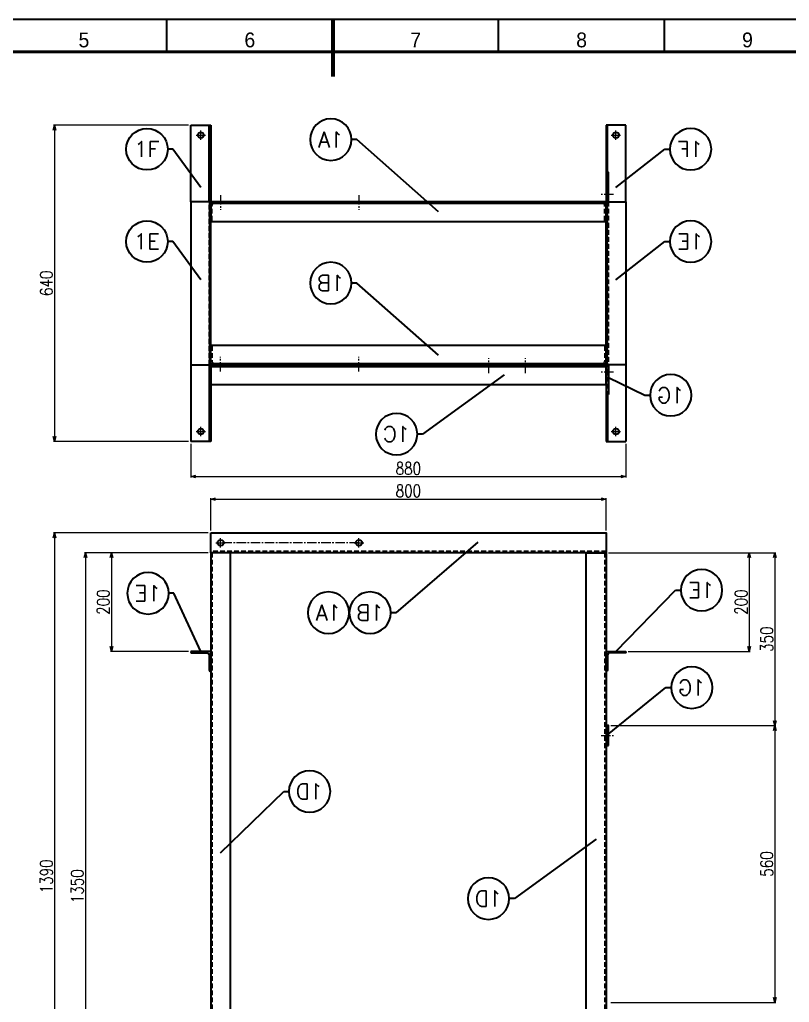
# Model space of a CAD drawing. Header units: millimetres. Extents: x 0 to 10987, y 0 to 7892.
# Drawn here: x 8339 to 9897, y 1413 to 3402 of the extents above; entities that cross this region are included whole.
import ezdxf
from ezdxf import colors
from ezdxf.entities.mleader import LeaderData, LeaderLine
from ezdxf.enums import TextEntityAlignment as Align
from ezdxf.math import Vec2, Vec3

# ---------------------------------------------------------------- set-up
doc = ezdxf.new("R2010")
doc.units = ezdxf.units.MM
doc.linetypes.add('CENTER2', pattern=[28.575, 19.05, -3.175, 3.175, -3.175])
doc.linetypes.add('HIDDEN2', pattern=[4.7625, 3.175, -1.5875])
for name, color, linetype, lineweight in [('01_外形線', 7, 'Continuous', 25), ('03_かくれ線', 6, 'HIDDEN2', 13), ('04_中心線', 1, 'CENTER2', 9), ('07_寸法線', 3, 'Continuous', 9), ('99_図枠', 7, 'Continuous', 40)]:
    doc.layers.add(name, color=color, linetype=linetype, lineweight=lineweight)
doc.styles.get("Standard").update_dxf_attribs({"font": 'arial.ttf'})
doc.styles.add('寸法用', font='simplex.shx', dxfattribs={"width": 0.8, "bigfont": '@extfont2.shx'})
doc.styles.add('表題用', font='MS PGothic.ttf')
doc.dimstyles.new('機械製図用', dxfattribs={"dimtxt": 3.5, "dimasz": 3.5, "dimexe": 2, "dimexo": 0, "dimgap": 1.2, "dimtad": 1, "dimdsep": 46, "dimtxsty": '寸法用', "dimblk": 'OPEN30', "dimcen": 0, "dimclrd": 256, "dimclre": 256, "dimclrt": 7, "dimazin": 2, "dimtm": 1e-09, "dimtfac": 0.75, "dimtmove": 0, "dimatfit": 3, "dimldrblk": 'OPEN30', "dimfxl": 1, "dimlwd": -1, "dimlwe": -1, "dimarcsym": 0})

# ---------------------------------------------------------------- blocks, each defined once
blk = doc.blocks.new('*U269')
at = {"layer": '04_中心線', "color": 0, "linetype": 'CENTER2', "transparency": 16777216}
for p, q in [((-9.5, 0), (-1.2, 0)), ((0, 1.2), (0, 9.5)), ((1.2, 0), (9.5, 0)), ((0, -9.5), (0, -1.2))]:
    blk.add_line(p, q, dxfattribs=at)
at = {"layer": '04_中心線', "color": 0, "linetype": 'Continuous', "transparency": 16777216}
for p, q in [((-0.6, 0), (0.6, 0)), ((0, -0.6), (0, 0.6))]:
    blk.add_line(p, q, dxfattribs=at)
blk = doc.blocks.new('*U270')
at = {"layer": '04_中心線', "color": 0, "linetype": 'CENTER2', "transparency": 16777216}
for p, q in [((-9.5, 0), (-1.2, 0)), ((0, 1.2), (0, 9.5)), ((1.2, 0), (9.5, 0)), ((0, -9.5), (0, -1.2))]:
    blk.add_line(p, q, dxfattribs=at)
at = {"layer": '04_中心線', "color": 0, "linetype": 'Continuous', "transparency": 16777216}
for p, q in [((-0.6, 0), (0.6, 0)), ((0, -0.6), (0, 0.6))]:
    blk.add_line(p, q, dxfattribs=at)
blk = doc.blocks.new('*U265')
at = {"layer": '04_中心線', "color": 0, "linetype": 'CENTER2', "transparency": 16777216}
for p, q in [((-9.5, 0), (-1.2, 0)), ((0, 1.2), (0, 9.5)), ((1.2, 0), (9.5, 0)), ((0, -9.5), (0, -1.2))]:
    blk.add_line(p, q, dxfattribs=at)
at = {"layer": '04_中心線', "color": 0, "linetype": 'Continuous', "transparency": 16777216}
for p, q in [((-0.6, 0), (0.6, 0)), ((0, -0.6), (0, 0.6))]:
    blk.add_line(p, q, dxfattribs=at)
blk = doc.blocks.new('*U266')
at = {"layer": '04_中心線', "color": 0, "linetype": 'CENTER2', "transparency": 16777216}
for p, q in [((-9.5, 0), (-1.2, 0)), ((0, 1.2), (0, 9.5)), ((1.2, 0), (9.5, 0)), ((0, -9.5), (0, -1.2))]:
    blk.add_line(p, q, dxfattribs=at)
at = {"layer": '04_中心線', "color": 0, "linetype": 'Continuous', "transparency": 16777216}
for p, q in [((-0.6, 0), (0.6, 0)), ((0, -0.6), (0, 0.6))]:
    blk.add_line(p, q, dxfattribs=at)
blk = doc.blocks.new('_Open30')
at = {"color": 0, "linetype": 'ByBlock', "lineweight": -2}
for p, q in [((-1, 0.27), (0, 0)), ((0, 0), (-1, -0.27)), ((0, 0), (-1, 0))]:
    blk.add_line(p, q, dxfattribs=at)
blk = doc.blocks.new('*D276')
at = {"layer": '07_寸法線', "transparency": 16777216}
for p, q in [((8721.1, 2323.4), (8470.5, 2323.4)), ((8472.5, 2313.4), (8472.5, 983.4)), ((8681.1, 973.4), (8470.5, 973.4))]:
    blk.add_line(p, q, dxfattribs=at)
at = {"layer": 'Defpoints', "color": 0, "transparency": 16777216}
for p in [(8726.1, 2323.4), (8472.5, 973.4), (8686.1, 973.4)]:
    blk.add_point(p, dxfattribs=at)
at = {"layer": '07_寸法線', "transparency": 16777216, "xscale": 10, "yscale": 10, "zscale": 10}
for p, rotation in [((8472.5, 2323.4), 90), ((8472.5, 973.4), 270)]:
    blk.add_blockref('_Open30', p, dxfattribs=dict(at, rotation=rotation))
at = {"layer": '07_寸法線', "color": 7, "transparency": 16777216, "insert": (8456, 1648.4), "char_height": 25, "attachment_point": 5, "rotation": 90, "style": '寸法用'}
blk.add_mtext('1350', dxfattribs=at)
blk = doc.blocks.new('*D277')
at = {"layer": '07_寸法線', "transparency": 16777216}
for p, q in [((8681.1, 3188.5), (8408.2, 3188.5)), ((8410.2, 3178.5), (8410.2, 2558.5)), ((8681.1, 2548.5), (8408.2, 2548.5))]:
    blk.add_line(p, q, dxfattribs=at)
at = {"layer": 'Defpoints', "color": 0, "transparency": 16777216}
for p in [(8686.1, 3188.5), (8410.2, 2548.5), (8686.1, 2548.5)]:
    blk.add_point(p, dxfattribs=at)
at = {"layer": '07_寸法線', "transparency": 16777216, "xscale": 10, "yscale": 10, "zscale": 10}
for p, rotation in [((8410.2, 3188.5), 90), ((8410.2, 2548.5), 270)]:
    blk.add_blockref('_Open30', p, dxfattribs=dict(at, rotation=rotation))
at = {"layer": '07_寸法線', "color": 7, "transparency": 16777216, "insert": (8393.7, 2868.5), "char_height": 25, "attachment_point": 5, "rotation": 90, "style": '寸法用'}
blk.add_mtext('640', dxfattribs=at)
blk = doc.blocks.new('*D278')
at = {"layer": '07_寸法線', "transparency": 16777216}
for p, q in [((8721.1, 2323.4), (8523.1, 2323.4)), ((8525.1, 2313.4), (8525.1, 2133.4)), ((8681.1, 2123.4), (8523.1, 2123.4))]:
    blk.add_line(p, q, dxfattribs=at)
at = {"layer": 'Defpoints', "color": 0, "transparency": 16777216}
for p in [(8726.1, 2323.4), (8525.1, 2123.4), (8686.1, 2123.4)]:
    blk.add_point(p, dxfattribs=at)
at = {"layer": '07_寸法線', "transparency": 16777216, "xscale": 10, "yscale": 10, "zscale": 10}
for p, rotation in [((8525.1, 2323.4), 90), ((8525.1, 2123.4), 270)]:
    blk.add_blockref('_Open30', p, dxfattribs=dict(at, rotation=rotation))
at = {"layer": '07_寸法線', "color": 7, "transparency": 16777216, "insert": (8508.6, 2223.4), "char_height": 25, "attachment_point": 5, "rotation": 90, "style": '寸法用'}
blk.add_mtext('200', dxfattribs=at)
blk = doc.blocks.new('*D280')
at = {"layer": '07_寸法線', "transparency": 16777216}
for p, q in [((9531.1, 2323.4), (9818, 2323.4)), ((9816, 2313.4), (9816, 2133.4)), ((9571.1, 2123.4), (9818, 2123.4))]:
    blk.add_line(p, q, dxfattribs=at)
at = {"layer": 'Defpoints', "color": 0, "transparency": 16777216}
for p in [(9526.1, 2323.4), (9566.1, 2123.4), (9816, 2123.4)]:
    blk.add_point(p, dxfattribs=at)
at = {"layer": '07_寸法線', "transparency": 16777216, "xscale": 10, "yscale": 10, "zscale": 10}
for p, rotation in [((9816, 2323.4), 90), ((9816, 2123.4), 270)]:
    blk.add_blockref('_Open30', p, dxfattribs=dict(at, rotation=rotation))
at = {"layer": '07_寸法線', "color": 7, "transparency": 16777216, "insert": (9799.5, 2223.4), "char_height": 25, "attachment_point": 5, "rotation": 90, "style": '寸法用'}
blk.add_mtext('200', dxfattribs=at)
blk = doc.blocks.new('*D281')
at = {"layer": '07_寸法線', "transparency": 16777216}
for p, q in [((9531.1, 2323.4), (9869.8, 2323.4)), ((9867.8, 2313.4), (9867.8, 1983.4)), ((9536.1, 1973.4), (9869.8, 1973.4))]:
    blk.add_line(p, q, dxfattribs=at)
at = {"layer": 'Defpoints', "color": 0, "transparency": 16777216}
for p in [(9526.1, 2323.4), (9531.1, 1973.4), (9867.8, 1973.4)]:
    blk.add_point(p, dxfattribs=at)
at = {"layer": '07_寸法線', "transparency": 16777216, "xscale": 10, "yscale": 10, "zscale": 10}
for p, rotation in [((9867.8, 2323.4), 90), ((9867.8, 1973.4), 270)]:
    blk.add_blockref('_Open30', p, dxfattribs=dict(at, rotation=rotation))
at = {"layer": '07_寸法線', "color": 7, "transparency": 16777216, "insert": (9851.3, 2148.4), "char_height": 25, "attachment_point": 5, "rotation": 90, "style": '寸法用'}
blk.add_mtext('350', dxfattribs=at)
blk = doc.blocks.new('*D282')
at = {"layer": '07_寸法線', "transparency": 16777216}
for p, q in [((9536.1, 1973.4), (9869.8, 1973.4)), ((9867.8, 1963.4), (9867.8, 1423.4)), ((9536.1, 1413.4), (9869.8, 1413.4))]:
    blk.add_line(p, q, dxfattribs=at)
at = {"layer": 'Defpoints', "color": 0, "transparency": 16777216}
for p in [(9531.1, 1973.4), (9531.1, 1413.4), (9867.8, 1413.4)]:
    blk.add_point(p, dxfattribs=at)
at = {"layer": '07_寸法線', "transparency": 16777216, "xscale": 10, "yscale": 10, "zscale": 10}
for p, rotation in [((9867.8, 1973.4), 90), ((9867.8, 1413.4), 270)]:
    blk.add_blockref('_Open30', p, dxfattribs=dict(at, rotation=rotation))
at = {"layer": '07_寸法線', "color": 7, "transparency": 16777216, "insert": (9851.3, 1693.4), "char_height": 25, "attachment_point": 5, "rotation": 90, "style": '寸法用'}
blk.add_mtext('560', dxfattribs=at)
blk = doc.blocks.new('_TagCircle')
at = {"color": 0, "linetype": 'ByBlock', "lineweight": -2, "transparency": 16777216}
blk.add_circle((0, 0), 4, dxfattribs=at)
at = {"color": 0, "transparency": 16777216, "style": '寸法用'}
blk.add_attdef('タグ番号', text='', height=3, dxfattribs=at).set_placement((0, -1.5), align=Align.CENTER)
blk = doc.blocks.new('_None')
blk = doc.blocks.new('*U284')
at = {"layer": '04_中心線', "color": 0, "linetype": 'CENTER2', "transparency": 16777216}
for p, q in [((-9.5, 0), (-1.2, 0)), ((0, 1.2), (0, 9.5)), ((1.2, 0), (9.5, 0)), ((0, -9.5), (0, -1.2))]:
    blk.add_line(p, q, dxfattribs=at)
at = {"layer": '04_中心線', "color": 0, "linetype": 'Continuous', "transparency": 16777216}
for p, q in [((-0.6, 0), (0.6, 0)), ((0, -0.6), (0, 0.6))]:
    blk.add_line(p, q, dxfattribs=at)
blk = doc.blocks.new('*U285')
at = {"layer": '04_中心線', "color": 0, "linetype": 'CENTER2', "transparency": 16777216}
for p, q in [((-9.5, 0), (-1.2, 0)), ((0, 1.2), (0, 9.5)), ((1.2, 0), (9.5, 0)), ((0, -9.5), (0, -1.2))]:
    blk.add_line(p, q, dxfattribs=at)
at = {"layer": '04_中心線', "color": 0, "linetype": 'Continuous', "transparency": 16777216}
for p, q in [((-0.6, 0), (0.6, 0)), ((0, -0.6), (0, 0.6))]:
    blk.add_line(p, q, dxfattribs=at)
blk = doc.blocks.new('*D286')
at = {"layer": '07_寸法線', "transparency": 16777216}
for p, q in [((8726.1, 2368.4), (8726.1, 2434)), ((8736.1, 2432), (9516.1, 2432)), ((9526.1, 2368.4), (9526.1, 2434))]:
    blk.add_line(p, q, dxfattribs=at)
at = {"layer": 'Defpoints', "color": 0, "transparency": 16777216}
for p in [(9526.1, 2432), (8726.1, 2363.4), (9526.1, 2363.4)]:
    blk.add_point(p, dxfattribs=at)
at = {"layer": '07_寸法線', "transparency": 16777216, "xscale": 10, "yscale": 10, "zscale": 10, "rotation": 180}
blk.add_blockref('_Open30', (8726.1, 2432), dxfattribs=at)
at = {"layer": '07_寸法線', "transparency": 16777216, "xscale": 10, "yscale": 10, "zscale": 10}
blk.add_blockref('_Open30', (9526.1, 2432), dxfattribs=at)
at = {"layer": '07_寸法線', "color": 7, "transparency": 16777216, "insert": (9126.1, 2448.5), "char_height": 25, "attachment_point": 5, "style": '寸法用'}
blk.add_mtext('800', dxfattribs=at)
blk = doc.blocks.new('*D287')
at = {"layer": '07_寸法線', "transparency": 16777216}
for p, q in [((8686.1, 2543.5), (8686.1, 2475.4)), ((9566.1, 2543.5), (9566.1, 2475.4)), ((8696.1, 2477.4), (9556.1, 2477.4))]:
    blk.add_line(p, q, dxfattribs=at)
at = {"layer": 'Defpoints', "color": 0, "transparency": 16777216}
for p in [(8686.1, 2548.5), (9566.1, 2548.5), (9566.1, 2477.4)]:
    blk.add_point(p, dxfattribs=at)
at = {"layer": '07_寸法線', "transparency": 16777216, "xscale": 10, "yscale": 10, "zscale": 10, "rotation": 180}
blk.add_blockref('_Open30', (8686.1, 2477.4), dxfattribs=at)
at = {"layer": '07_寸法線', "transparency": 16777216, "xscale": 10, "yscale": 10, "zscale": 10}
blk.add_blockref('_Open30', (9566.1, 2477.4), dxfattribs=at)
at = {"layer": '07_寸法線', "color": 7, "transparency": 16777216, "insert": (9126.1, 2493.9), "char_height": 25, "attachment_point": 5, "style": '寸法用'}
blk.add_mtext('880', dxfattribs=at)
blk = doc.blocks.new('*D326')
at = {"layer": '07_寸法線', "transparency": 16777216}
for p, q in [((8721.1, 2363.4), (8408.2, 2363.4)), ((8410.2, 2353.4), (8410.2, 983.4)), ((8618.8, 973.4), (8408.2, 973.4))]:
    blk.add_line(p, q, dxfattribs=at)
at = {"layer": 'Defpoints', "color": 0, "transparency": 16777216}
for p in [(8726.1, 2363.4), (8410.2, 973.4), (8623.8, 973.4)]:
    blk.add_point(p, dxfattribs=at)
at = {"layer": '07_寸法線', "transparency": 16777216, "xscale": 10, "yscale": 10, "zscale": 10}
for p, rotation in [((8410.2, 2363.4), 90), ((8410.2, 973.4), 270)]:
    blk.add_blockref('_Open30', p, dxfattribs=dict(at, rotation=rotation))
at = {"layer": '07_寸法線', "color": 7, "transparency": 16777216, "insert": (8393.7, 1668.4), "char_height": 25, "attachment_point": 5, "rotation": 90, "style": '寸法用'}
blk.add_mtext('1390', dxfattribs=at)

msp = doc.modelspace()

# ---------------------------------------------------------------- linework, layer by layer
at = {"layer": '01_外形線'}
for p, q in [((8686.121, 3033.515), (8686.121, 3188.515)), ((8686.121, 3188.515), (8726.121, 3188.515)), ((8723.121, 3033.515), (8723.121, 3188.515)), ((8726.121, 3188.515), (8726.121, 3033.515)), ((9526.121, 3188.515), (9526.121, 3093.515)), ((9566.121, 3188.515), (9526.121, 3188.515)), ((9529.121, 3093.515), (9529.121, 3188.515)), ((9566.121, 3033.515), (9566.121, 3188.515)), ((9526.121, 3093.515), (9526.121, 3033.515)), ((9531.121, 3093.515), (9526.121, 3093.515)), ((9531.121, 3033.515), (9531.121, 3093.515)), ((8726.121, 3030.515), (9526.121, 3030.515)), ((8726.121, 2706.515), (9526.121, 2706.515)), ((8686.121, 2703.515), (8686.121, 2548.515)), ((8723.121, 2703.515), (8723.121, 2548.515)), ((8726.121, 2703.515), (8726.121, 2548.515)), ((8726.121, 2700.515), (9526.121, 2700.515)), ((9526.121, 2703.515), (9526.121, 2643.515)), ((9531.121, 2703.515), (9531.121, 2643.515)), ((9566.121, 2703.515), (9566.121, 2548.515)), ((9526.121, 2643.515), (9526.121, 2548.515)), ((9526.121, 2643.515), (9531.121, 2643.515)), ((9529.121, 2643.515), (9529.121, 2548.515)), ((8726.121, 2548.515), (8686.121, 2548.515)), ((9526.121, 2548.515), (9566.121, 2548.515))]:
    msp.add_line(p, q, dxfattribs=at)
for points in [[(8686.121, 3033.515), (8686.121, 2703.515), (8726.121, 2703.515), (8726.121, 3033.515)], [(8726.121, 2993.515), (9526.121, 2993.515), (9526.121, 3033.515), (8726.121, 3033.515)], [(9566.121, 3033.515), (9566.121, 2703.515), (9526.121, 2703.515), (9526.121, 3033.515)], [(8726.121, 2743.515), (9526.121, 2743.515), (9526.121, 2703.515), (8726.121, 2703.515)], [(8726.121, 2663.515), (9526.121, 2663.515), (9526.121, 2703.515), (8726.121, 2703.515)], [(8726.121, 2363.411), (9526.121, 2363.411), (9526.121, 2323.411), (8726.121, 2323.411)], [(9531.121, 1933.415), (9531.121, 1973.415), (9526.121, 1973.415), (9526.121, 1933.415)]]:
    msp.add_lwpolyline(points, close=True, dxfattribs=at)
for points in [[(8766.121, 1163.411), (8766.121, 2323.411), (8726.121, 2323.411), (8726.121, 1163.411)], [(9486.121, 1163.411), (9486.121, 2323.411), (9526.121, 2323.411), (9526.121, 1163.411)]]:
    msp.add_lwpolyline(points, dxfattribs=at)
for points in [[(8686.121, 2123.411), (8686.121, 2122.411, 0.41421356), (8688.121, 2120.411), (8718.621, 2120.411, -0.41421356), (8723.121, 2115.911), (8723.121, 2085.411, 0.41421356), (8725.121, 2083.411), (8726.121, 2083.411), (8726.121, 2123.411)], [(9566.121, 2123.411), (9566.121, 2122.411, -0.41421356), (9564.121, 2120.411), (9533.621, 2120.411, 0.41421356), (9529.121, 2115.911), (9529.121, 2085.411, -0.41421356), (9527.121, 2083.411), (9526.121, 2083.411), (9526.121, 2123.411)]]:
    msp.add_lwpolyline(points, format="xyb", close=True, dxfattribs=at)
at = {"layer": '01_外形線', "ltscale": 3}
for centre in [(8706.121, 3168.515), (9546.121, 3168.515), (8706.121, 2568.515), (9546.121, 2568.515)]:
    msp.add_circle(centre, 6, dxfattribs=at)
at = {"layer": '01_外形線'}
for centre in [(8746.121, 2343.411), (9026.121, 2343.411)]:
    msp.add_circle(centre, 6, dxfattribs=at)
at = {"layer": '03_かくれ線', "ltscale": 3}
for p, q in [((9526.121, 3093.515), (9526.121, 2643.515)), ((9529.121, 3093.515), (9529.121, 2643.515)), ((9531.121, 3054.515), (9526.121, 3054.515)), ((8686.121, 3033.515), (8686.121, 2703.515)), ((8723.121, 3033.515), (8723.121, 2703.515)), ((8723.121, 2703.515), (8723.121, 3033.515)), ((8726.121, 3033.515), (8726.121, 2703.515)), ((8740.121, 3033.515), (8740.121, 3030.515)), ((8752.121, 3033.515), (8752.121, 3030.515)), ((9020.121, 3033.515), (9020.121, 3030.515)), ((9032.121, 3033.515), (9032.121, 3030.515)), ((9531.121, 3042.515), (9526.121, 3042.515)), ((9526.121, 3033.515), (9526.121, 2703.515)), ((9529.121, 2703.515), (9529.121, 3033.515)), ((9531.121, 3033.515), (9531.121, 2703.515)), ((9566.121, 3033.515), (9566.121, 2703.515)), ((8740.121, 2703.515), (8740.121, 2706.515)), ((8752.121, 2703.515), (8752.121, 2706.515)), ((9020.121, 2703.515), (9020.121, 2706.515)), ((9032.121, 2703.515), (9032.121, 2706.515)), ((9283.121, 2700.515), (9283.121, 2703.515)), ((9295.121, 2700.515), (9295.121, 2703.515)), ((9357.121, 2700.515), (9357.121, 2703.515)), ((9369.121, 2700.515), (9369.121, 2703.515)), ((9531.121, 2694.515), (9526.121, 2694.515)), ((9531.121, 2682.515), (9526.121, 2682.515)), ((9526.121, 2326.411), (8726.121, 2326.411)), ((8729.121, 2323.411), (8729.121, 973.411)), ((9523.121, 2323.411), (9523.121, 973.411)), ((9526.121, 1959.415), (9531.121, 1959.415)), ((9526.121, 1947.415), (9531.121, 1947.415))]:
    msp.add_line(p, q, dxfattribs=at)
for points in [[(8726.121, 2993.515), (8727.121, 2993.515, 0.41421356), (8729.121, 2995.515), (8729.121, 3026.015, -0.41421356), (8733.621, 3030.515), (8764.121, 3030.515, 0.41421356), (8766.121, 3032.515), (8766.121, 3033.515), (8726.121, 3033.515)], [(9526.121, 2993.515), (9525.121, 2993.515, -0.41421356), (9523.121, 2995.515), (9523.121, 3026.015, 0.41421356), (9518.621, 3030.515), (9488.121, 3030.515, -0.41421356), (9486.121, 3032.515), (9486.121, 3033.515), (9526.121, 3033.515)], [(8726.121, 2743.515), (8727.121, 2743.515, -0.41421356), (8729.121, 2741.515), (8729.121, 2711.015, 0.41421356), (8733.621, 2706.515), (8764.121, 2706.515, -0.41421356), (8766.121, 2704.515), (8766.121, 2703.515), (8726.121, 2703.515)], [(9526.121, 2743.515), (9525.121, 2743.515, 0.41421356), (9523.121, 2741.515), (9523.121, 2711.015, -0.41421356), (9518.621, 2706.515), (9488.121, 2706.515, 0.41421356), (9486.121, 2704.515), (9486.121, 2703.515), (9526.121, 2703.515)]]:
    msp.add_lwpolyline(points, format="xyb", close=True, dxfattribs=at)
at = {"layer": '04_中心線'}
for p, q in [((8746.121, 3047.015), (8746.121, 3017.015)), ((9026.121, 3047.015), (9026.121, 3017.015)), ((9541.121, 3048.515), (9516.121, 3048.515)), ((8746.121, 2690.015), (8746.121, 2720.015)), ((9026.121, 2690.015), (9026.121, 2720.015)), ((9289.121, 2687.015), (9289.121, 2717.015)), ((9363.121, 2687.015), (9363.121, 2717.015)), ((9541.121, 2688.515), (9516.121, 2688.515)), ((9026.121, 2343.411), (8746.121, 2343.411)), ((9516.121, 1953.415), (9541.121, 1953.415))]:
    msp.add_line(p, q, dxfattribs=at)
at = {"layer": '99_図枠', "lineweight": 25}
for p, q in [((8637.413, 3337.135), (8637.413, 3402.142)), ((9308.78, 3337.135), (9308.78, 3402.142)), ((9644.464, 3337.135), (9644.464, 3402.142))]:
    msp.add_line(p, q, dxfattribs=at)
at = {"layer": '99_図枠', "lineweight": 53}
msp.add_line((8973.096, 3402.142), (8973.096, 3287.13), dxfattribs=at)
at = {"layer": '99_図枠'}
msp.add_lwpolyline([(7153.814, 618.633), (10922.192, 618.633), (10922.192, 3337.135), (7153.814, 3337.135)], close=True, dxfattribs=at)
at = {"layer": 'Defpoints'}
msp.add_lwpolyline([(6958.994, 553.917), (10987.198, 553.917), (10987.198, 3402.142), (6958.994, 3402.142)], close=True, dxfattribs=at)

# ---------------------------------------------------------------- block references
at = {"layer": '04_中心線', "linetype": 'CENTER2'}
for name, p in [('*U284', (8706.121, 3168.515)), ('*U269', (9546.121, 3168.515)), ('*U285', (8706.121, 2568.515)), ('*U270', (9546.121, 2568.515)), ('*U265', (8746.121, 2343.411)), ('*U266', (9026.121, 2343.411))]:
    msp.add_blockref(name, p, dxfattribs=at)

# ---------------------------------------------------------------- texts
at = {"layer": '99_図枠', "lineweight": 13, "style": '表題用'}
for s, p in [('5', (8469.571, 3337.135)), ('6', (8805.254, 3337.135)), ('7', (9140.938, 3337.135)), ('8', (9476.622, 3337.135)), ('9', (9812.305, 3337.135))]:
    msp.add_text(s, height=30.003, dxfattribs=at).set_placement(p, align=Align.BOTTOM_CENTER)

# ---------------------------------------------------------------- dimensions: what is measured, and where the dimension line sits
at = {"layer": '07_寸法線'}
for base, p1, p2, picture, middle in [((8410.174, 2548.515), (8686.121, 3188.515), (8686.121, 2548.515), '*D277', (8393.674, 2868.515)), ((8410.174, 973.411), (8726.121, 2363.411), (8623.797, 973.411), '*D326', (8393.674, 1668.411)), ((8472.498, 973.411), (8726.121, 2323.411), (8686.121, 973.411), '*D276', (8455.998, 1648.411)), ((8525.131, 2123.411), (8726.121, 2323.411), (8686.121, 2123.411), '*D278', (8508.631, 2223.411)), ((9815.991, 2123.411), (9526.121, 2323.411), (9566.121, 2123.411), '*D280', (9799.491, 2223.411)), ((9867.833, 1973.415), (9526.121, 2323.411), (9531.121, 1973.415), '*D281', (9851.333, 2148.413)), ((9867.833, 1413.415), (9531.121, 1973.415), (9531.121, 1413.415), '*D282', (9851.333, 1693.415))]:
    dim = msp.add_linear_dim(base=base, p1=p1, p2=p2, angle=90, dimstyle='機械製図用', override={"dimtxt": 25, "dimasz": 10, "dimexo": 5, "dimgap": 4}, dxfattribs=at)
    dim.commit()
    dim.dimension.update_dxf_attribs({"geometry": picture, "text_midpoint": middle})
for base, p1, p2, picture, middle in [((9566.121, 2477.395), (8686.121, 2548.515), (9566.121, 2548.515), '*D287', (9126.121, 2493.895)), ((9526.121, 2432.032), (8726.121, 2363.411), (9526.121, 2363.411), '*D286', (9126.121, 2448.532))]:
    dim = msp.add_linear_dim(base=base, p1=p1, p2=p2, dimstyle='機械製図用', override={"dimtxt": 25, "dimasz": 10, "dimexo": 5, "dimgap": 4}, dxfattribs=at)
    dim.commit()
    dim.dimension.update_dxf_attribs({"geometry": picture, "text_midpoint": middle})

# ---------------------------------------------------------------- leaders
ml = msp.add_multileader_block('Standard', dxfattribs=at)
ml.set_content('_TagCircle', color=256, scale=-10.5)
ml.set_attribute('タグ番号', '1A', width=0)
ml.set_leader_properties()
ml.set_arrow_properties(name='NONE')
ml.build(insert=Vec2(0, 0))
ml.multileader.update_dxf_attribs({"dogleg_length": 1, "arrow_head_size": 36.75, "scale": 6})
ctx = ml.context
ctx.base_point, ctx.scale, ctx.char_height, ctx.arrow_head_size, ctx.landing_gap_size, ctx.plane_origin = Vec3(8927.202, 3159.339), 6, 42, 36.75, 21, Vec3(8234.467, 2810.497)
ctx.text_align_type = 2
notes = []
notes.append((ctx, [(0, (1, 1, 0), (9021.702, 3159.339), (-1, 0), 10.5, [(0, [(9187.147, 3013.515)], 0, [])])]))
ctx.block.insert, ctx.block.scale = Vec3(8969.202, 3159.339), Vec3(-10.5, 10.5, 10.5)
ml = msp.add_multileader_block('Standard', dxfattribs=at)
ml.set_content('_TagCircle', color=256, scale=10.5)
ml.set_attribute('タグ番号', '1F', width=0)
ml.set_leader_properties()
ml.set_arrow_properties(name='NONE')
ml.build(insert=Vec2(0, 0))
ml.multileader.update_dxf_attribs({"dogleg_length": 1, "arrow_head_size": 36.75, "scale": 6})
ctx = ml.context
ctx.base_point, ctx.scale, ctx.char_height, ctx.arrow_head_size, ctx.landing_gap_size, ctx.plane_origin = Vec3(8555.097, 3139.946), 6, 42, 36.75, 21, Vec3(9658.801, 2859.492)
notes.append((ctx, [(1, (1, 1, 0), (8649.597, 3139.946), (-1, 0), 10.5, [(0, [(8706.121, 3062.511)], 0, [])])]))
ctx.block.insert = Vec3(8597.097, 3139.946)
ml = msp.add_multileader_block('Standard', dxfattribs=at)
ml.set_content('_TagCircle', color=256, scale=-10.5)
ml.set_attribute('タグ番号', '1F', width=0)
ml.set_leader_properties()
ml.set_arrow_properties(name='NONE')
ml.build(insert=Vec2(0, 0))
ml.multileader.update_dxf_attribs({"dogleg_length": 1, "arrow_head_size": 36.75, "scale": 6})
ctx = ml.context
ctx.base_point, ctx.scale, ctx.char_height, ctx.arrow_head_size, ctx.landing_gap_size, ctx.plane_origin = Vec3(9655.243, 3139.946), 6, 42, 36.75, 21, Vec3(8593.442, 2859.492)
ctx.text_align_type = 2
notes.append((ctx, [(1, (1, 1, 0), (9644.743, 3139.946), (1, 0), 10.5, [(0, [(9546.121, 3062.511)], 0, [])])]))
ctx.block.insert, ctx.block.scale = Vec3(9697.243, 3139.946), Vec3(-10.5, 10.5, 10.5)
ml = msp.add_multileader_block('Standard', dxfattribs=at)
ml.set_content('_TagCircle', color=256, scale=10.5)
ml.set_attribute('タグ番号', '1E', width=0)
ml.set_leader_properties()
ml.set_arrow_properties(name='NONE')
ml.build(insert=Vec2(0, 0))
ml.multileader.update_dxf_attribs({"dogleg_length": 1, "arrow_head_size": 36.75, "scale": 6})
ctx = ml.context
ctx.base_point, ctx.scale, ctx.char_height, ctx.arrow_head_size, ctx.landing_gap_size, ctx.plane_origin = Vec3(8555.097, 2953.092), 6, 42, 36.75, 21, Vec3(9658.801, 2672.638)
notes.append((ctx, [(1, (1, 1, 0), (8649.597, 2953.092), (-1, 0), 10.5, [(0, [(8706.121, 2875.657)], 0, [])])]))
ctx.block.insert = Vec3(8597.097, 2953.092)
ml = msp.add_multileader_block('Standard', dxfattribs=at)
ml.set_content('_TagCircle', color=256, scale=-10.5)
ml.set_attribute('タグ番号', '1E', width=0)
ml.set_leader_properties()
ml.set_arrow_properties(name='NONE')
ml.build(insert=Vec2(0, 0))
ml.multileader.update_dxf_attribs({"dogleg_length": 1, "arrow_head_size": 36.75, "scale": 6})
ctx = ml.context
ctx.base_point, ctx.scale, ctx.char_height, ctx.arrow_head_size, ctx.landing_gap_size, ctx.plane_origin = Vec3(9655.243, 2953.092), 6, 42, 36.75, 21, Vec3(8593.442, 2672.638)
ctx.text_align_type = 2
notes.append((ctx, [(1, (1, 1, 0), (9644.743, 2953.092), (1, 0), 10.5, [(0, [(9546.121, 2875.657)], 0, [])])]))
ctx.block.insert, ctx.block.scale = Vec3(9697.243, 2953.092), Vec3(-10.5, 10.5, 10.5)
ml = msp.add_multileader_block('Standard', dxfattribs=at)
ml.set_content('_TagCircle', color=256, scale=-10.5)
ml.set_attribute('タグ番号', '1B', width=0)
ml.set_leader_properties()
ml.set_arrow_properties(name='NONE')
ml.build(insert=Vec2(0, 0))
ml.multileader.update_dxf_attribs({"dogleg_length": 1, "arrow_head_size": 36.75, "scale": 6})
ctx = ml.context
ctx.base_point, ctx.scale, ctx.char_height, ctx.arrow_head_size, ctx.landing_gap_size, ctx.plane_origin = Vec3(8927.202, 2869.103), 6, 42, 36.75, 21, Vec3(8234.467, 2520.261)
ctx.text_align_type = 2
notes.append((ctx, [(0, (1, 1, 0), (9021.702, 2869.103), (-1, 0), 10.5, [(0, [(9187.147, 2723.28)], 0, [])])]))
ctx.block.insert, ctx.block.scale = Vec3(8969.202, 2869.103), Vec3(-10.5, 10.5, 10.5)
ml = msp.add_multileader_block('Standard', dxfattribs=at)
ml.set_content('_TagCircle', color=256, scale=-10.5)
ml.set_attribute('タグ番号', '1C', width=0)
ml.set_leader_properties()
ml.set_arrow_properties(name='NONE')
ml.build(insert=Vec2(0, 0))
ml.multileader.update_dxf_attribs({"dogleg_length": 1, "arrow_head_size": 36.75, "scale": 6})
ctx = ml.context
ctx.base_point, ctx.scale, ctx.char_height, ctx.arrow_head_size, ctx.landing_gap_size, ctx.plane_origin = Vec3(9060.262, 2563.235), 6, 42, 36.75, 21, Vec3(8367.527, 2480.261)
ctx.text_align_type = 2
notes.append((ctx, [(0, (1, 1, 0), (9154.762, 2563.235), (-1, 0), 10.5, [(0, [(9320.206, 2683.28)], 0, [])])]))
ctx.block.insert, ctx.block.scale = Vec3(9102.262, 2563.235), Vec3(-10.5, 10.5, 10.5)
ml = msp.add_multileader_block('Standard', dxfattribs=at)
ml.set_content('_TagCircle', color=256, scale=-10.5)
ml.set_attribute('タグ番号', '1G', width=0)
ml.set_leader_properties()
ml.set_arrow_properties(name='NONE')
ml.build(insert=Vec2(0, 0))
ml.multileader.update_dxf_attribs({"dogleg_length": 1, "arrow_head_size": 36.75, "scale": 6})
ctx = ml.context
ctx.base_point, ctx.scale, ctx.char_height, ctx.arrow_head_size, ctx.landing_gap_size, ctx.plane_origin = Vec3(9615.058, 2642.041), 6, 42, 36.75, 21, Vec3(8593.442, 2361.587)
ctx.text_align_type = 2
notes.append((ctx, [(1, (1, 1, 0), (9604.558, 2642.041), (1, 0), 10.5, [(0, [(9531.121, 2678.029)], 0, [])])]))
ctx.block.insert, ctx.block.scale = Vec3(9657.058, 2642.041), Vec3(-10.5, 10.5, 10.5)
ml = msp.add_multileader_block('Standard', dxfattribs=at)
ml.set_content('_TagCircle', color=256, scale=-10.5)
ml.set_attribute('タグ番号', '1B', width=0)
ml.set_leader_properties()
ml.set_arrow_properties(name='NONE')
ml.build(insert=Vec2(0, 0))
ml.multileader.update_dxf_attribs({"dogleg_length": 1, "arrow_head_size": 36.75, "scale": 6})
ctx = ml.context
ctx.base_point, ctx.scale, ctx.char_height, ctx.arrow_head_size, ctx.landing_gap_size, ctx.plane_origin = Vec3(9006.466, 2201.866), 6, 42, 36.75, 21, Vec3(8313.731, 2141.535)
ctx.text_align_type = 2
notes.append((ctx, [(0, (1, 1, 0), (9100.966, 2201.866), (-1, 0), 10.5, [(0, [(9266.411, 2344.553)], 0, [])])]))
ctx.block.insert, ctx.block.scale = Vec3(9048.466, 2201.866), Vec3(-10.5, 10.5, 10.5)
ml = msp.add_multileader_block('Standard', dxfattribs=at)
ml.set_content('_TagCircle', color=256, scale=-10.5)
ml.set_attribute('タグ番号', '1E', width=0)
ml.set_leader_properties()
ml.set_arrow_properties(name='NONE')
ml.build(insert=Vec2(0, 0))
ml.multileader.update_dxf_attribs({"dogleg_length": 1, "arrow_head_size": 36.75, "scale": 6})
ctx = ml.context
ctx.base_point, ctx.scale, ctx.char_height, ctx.arrow_head_size, ctx.landing_gap_size, ctx.plane_origin = Vec3(9677.327, 2247.476), 6, 42, 36.75, 21, Vec3(8593.442, 1920.392)
ctx.text_align_type = 2
notes.append((ctx, [(1, (1, 1, 0), (9666.827, 2247.476), (1, 0), 10.5, [(0, [(9546.121, 2123.411)], 0, [])])]))
ctx.block.insert, ctx.block.scale = Vec3(9719.327, 2247.476), Vec3(-10.5, 10.5, 10.5)
ml = msp.add_multileader_block('Standard', dxfattribs=at)
ml.set_content('_TagCircle', color=256, scale=-10.5)
ml.set_attribute('タグ番号', '1E', width=0)
ml.set_leader_properties()
ml.set_arrow_properties(name='NONE')
ml.build(insert=Vec2(0, 0))
ml.multileader.update_dxf_attribs({"dogleg_length": 1, "arrow_head_size": 36.75, "scale": 6})
ctx = ml.context
ctx.base_point, ctx.scale, ctx.char_height, ctx.arrow_head_size, ctx.landing_gap_size, ctx.plane_origin = Vec3(8557.21, 2241.161), 6, 42, 36.75, 21, Vec3(7753.442, 1920.392)
ctx.text_align_type = 2
notes.append((ctx, [(0, (1, 1, 0), (8651.71, 2241.161), (-1, 0), 10.5, [(0, [(8706.121, 2123.411)], 0, [])])]))
ctx.block.insert, ctx.block.scale = Vec3(8599.21, 2241.161), Vec3(-10.5, 10.5, 10.5)
ml = msp.add_multileader_block('Standard', dxfattribs=at)
ml.set_content('_TagCircle', color=256, scale=-10.5)
ml.set_attribute('タグ番号', '1A', width=0)
ml.set_leader_properties()
ml.set_arrow_properties(name='NONE')
ml.build(insert=Vec2(0, 0))
ml.multileader.update_dxf_attribs({"dogleg_length": 1, "arrow_head_size": 36.75, "scale": 6})
ctx = ml.context
ctx.base_point, ctx.scale, ctx.char_height, ctx.arrow_head_size, ctx.landing_gap_size, ctx.plane_origin = Vec3(8943.466, 2201.866), 6, 42, 36.75, 21, Vec3(8203.481, 2141.535)
ctx.text_align_type = 2
notes.append((ctx, [(0, (0, 0, 0), (0, 0), (1, 0), 1, [])]))
ctx.block.insert, ctx.block.scale = Vec3(8964.466, 2201.866), Vec3(-10.5, 10.5, 10.5)
ml = msp.add_multileader_block('Standard', dxfattribs=at)
ml.set_content('_TagCircle', color=256, scale=-10.5)
ml.set_attribute('タグ番号', '1G', width=0)
ml.set_leader_properties()
ml.set_arrow_properties(name='NONE')
ml.build(insert=Vec2(0, 0))
ml.multileader.update_dxf_attribs({"dogleg_length": 1, "arrow_head_size": 36.75, "scale": 6})
ctx = ml.context
ctx.base_point, ctx.scale, ctx.char_height, ctx.arrow_head_size, ctx.landing_gap_size, ctx.plane_origin = Vec3(9657.591, 2050.372), 6, 42, 36.75, 21, Vec3(8593.442, 1738.998)
ctx.text_align_type = 2
notes.append((ctx, [(1, (1, 1, 0), (9647.091, 2050.372), (1, 0), 10.5, [(0, [(9529.121, 1954.883)], 0, [])])]))
ctx.block.insert, ctx.block.scale = Vec3(9699.591, 2050.372), Vec3(-10.5, 10.5, 10.5)
ml = msp.add_multileader_block('Standard', dxfattribs=at)
ml.set_content('_TagCircle', color=256, scale=-10.5)
ml.set_attribute('タグ番号', '1D', width=0)
ml.set_leader_properties()
ml.set_arrow_properties(name='NONE')
ml.build(insert=Vec2(0, 0))
ml.multileader.update_dxf_attribs({"dogleg_length": 1, "arrow_head_size": 36.75, "scale": 6})
ctx = ml.context
ctx.base_point, ctx.scale, ctx.char_height, ctx.arrow_head_size, ctx.landing_gap_size, ctx.plane_origin = Vec3(8884.305, 1840.164), 6, 42, 36.75, 21, Vec3(7793.442, 1513.081)
ctx.text_align_type = 2
notes.append((ctx, [(1, (1, 1, 0), (8873.805, 1840.164), (1, 0), 10.5, [(0, [(8746.121, 1716.099)], 0, [])])]))
ctx.block.insert, ctx.block.scale = Vec3(8926.305, 1840.164), Vec3(-10.5, 10.5, 10.5)
ml = msp.add_multileader_block('Standard', dxfattribs=at)
ml.set_content('_TagCircle', color=256, scale=-10.5)
ml.set_attribute('タグ番号', '1D', width=0)
ml.set_leader_properties()
ml.set_arrow_properties(name='NONE')
ml.build(insert=Vec2(0, 0))
ml.multileader.update_dxf_attribs({"dogleg_length": 1, "arrow_head_size": 36.75, "scale": 6})
ctx = ml.context
ctx.base_point, ctx.scale, ctx.char_height, ctx.arrow_head_size, ctx.landing_gap_size, ctx.plane_origin = Vec3(9246.177, 1623.366), 6, 42, 36.75, 21, Vec3(8553.442, 1540.392)
ctx.text_align_type = 2
notes.append((ctx, [(0, (1, 1, 0), (9340.677, 1623.366), (-1, 0), 10.5, [(0, [(9506.121, 1743.411)], 0, [])])]))
ctx.block.insert, ctx.block.scale = Vec3(9288.177, 1623.366), Vec3(-10.5, 10.5, 10.5)
for ctx, leaders in notes:
    for number, flags, end, landing, length, lines in leaders:
        leader = LeaderData()
        leader.index, (leader.has_last_leader_line, leader.has_dogleg_vector, leader.attachment_direction) = number, flags
        leader.last_leader_point, leader.dogleg_vector, leader.dogleg_length = Vec3(end), Vec3(landing), length
        for number, points, colour, breaks in lines:
            line = LeaderLine()
            line.index, line.vertices, line.color, line.breaks = number, Vec3.list(points), colors.encode_raw_color(colour), breaks
            leader.lines.append(line)
        ctx.leaders.append(leader)

doc.saveas('drawing.dxf')
